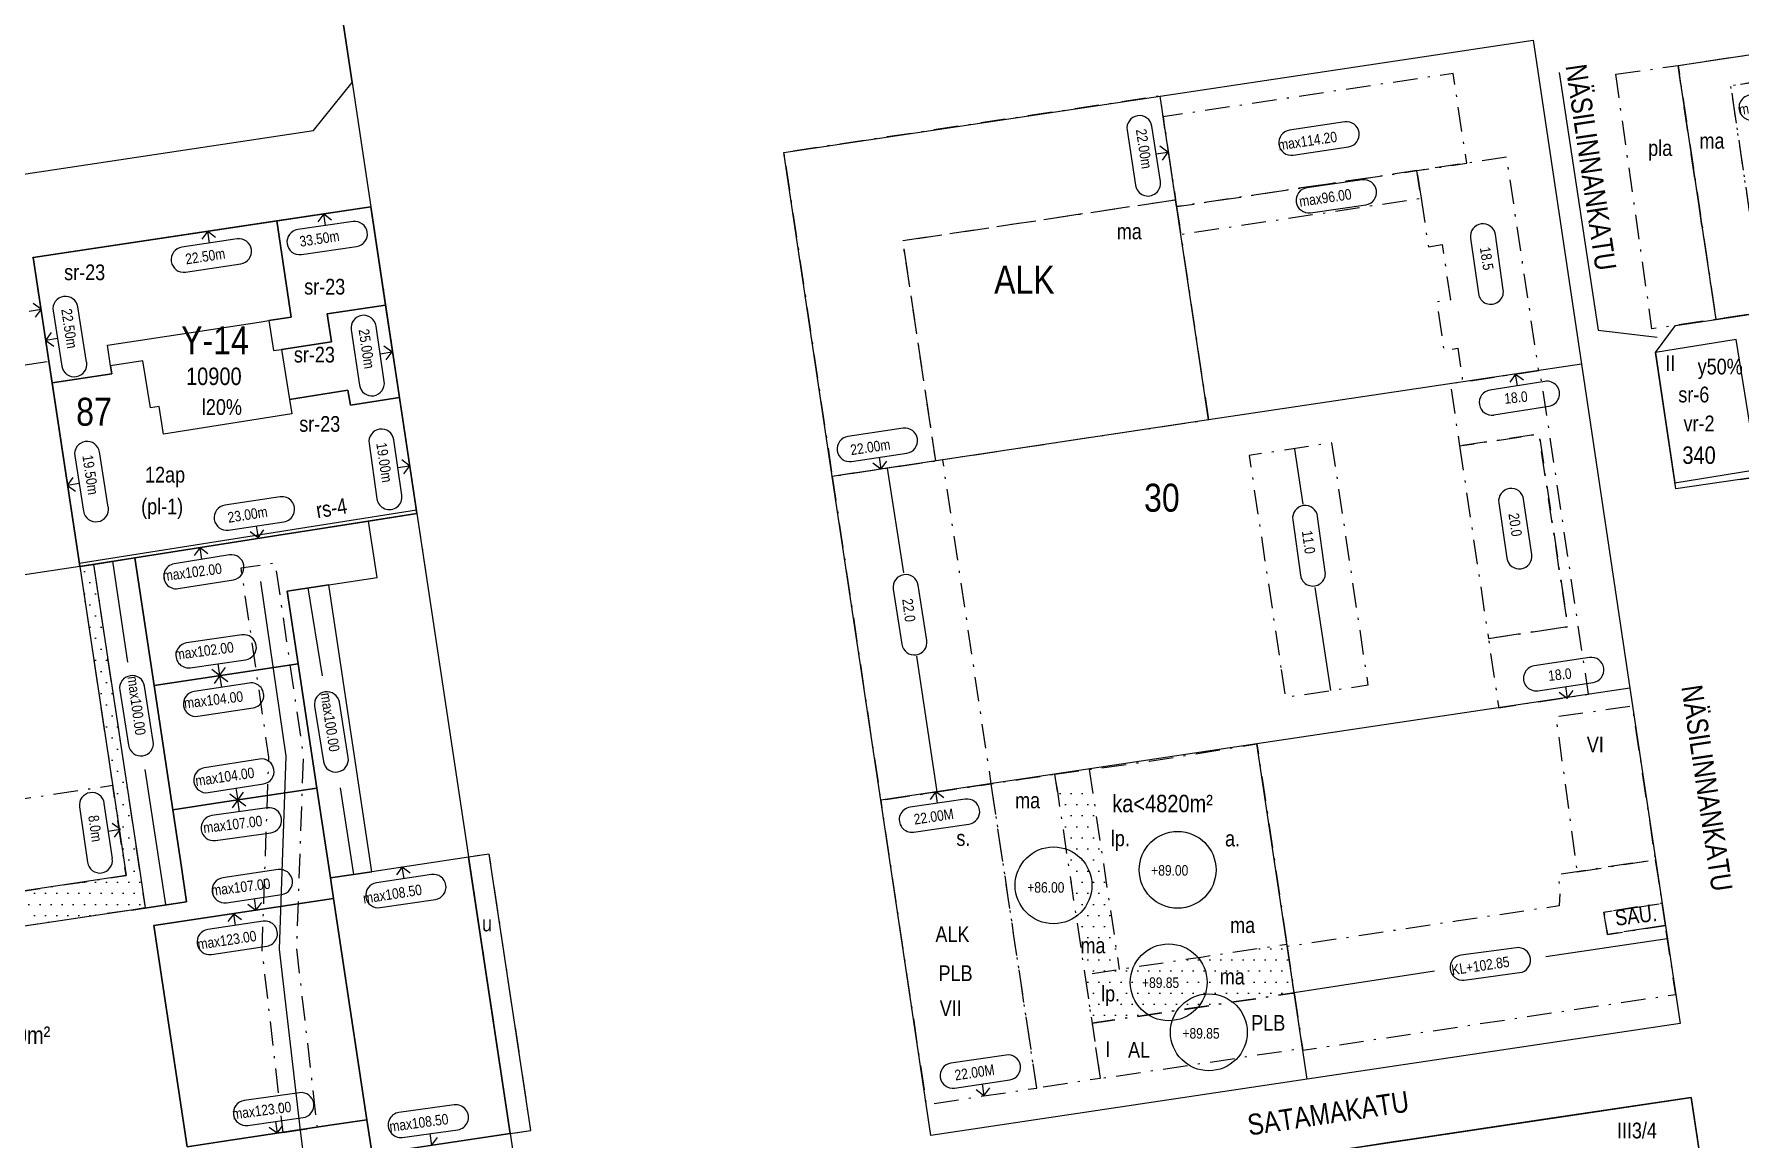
# Model space of a CAD drawing. Header units: metres. Extents: x 24485995 to 24488038, y 6819999 to 6822001.
# Drawn here: x 24486741.4 to 24486985.6, y 6820655.4 to 6820813.5 of the extents above; entities that cross this region are included whole.
import ezdxf

# ---------------------------------------------------------------- set-up
doc = ezdxf.new("R2010")
doc.units = ezdxf.units.M
for name, pattern in [('k10020', [0]), ('k10040', [10.3, 3.5, -1.5, 0.3, -1.5, 3.5]), ('K10271', [0]), ('k10630.1', [0]), ('Osoitus_AK', [0])]:
    doc.linetypes.add(name, pattern=pattern)
for name, color, linetype, lineweight in [('AK_AsemakaavaTeksti_Kadun_puistonnimi', 7, 'Continuous', 0), ('AK_AsemakaavaTeksti_Korttelinumero', 7, 'Continuous', 0), ('AK_AsemakaavaViiva_Kaupunginosan_raja', 7, 'Continuous', 0), ('AK_JohdoillevarattuViiva', 7, 'Continuous', 0), ('AK_Kaavamerkinta_Kayttotarkoitusalue', 7, 'Continuous', 0), ('AK_KayttotarkoitusViiva', 7, 'Continuous', 0), ('AK_LiikennointiTeksti_Autopaikkamerkinta', 7, 'Continuous', 0), ('AK_LiikennointiViiva_Ajoneuvoliittymakielto', 7, 'Continuous', 0), ('AK_MuuAsemakaavaSymboli_Maarayksen_ympyrasymb', 7, 'Continuous', 0), ('AK_MuuAsemakaavaTeksti_Alueenosan_kayttotarkoitus', 7, 'Continuous', 0), ('AK_MuuAsemakaavaTeksti_Erityismaarays', 7, 'Continuous', 0), ('AK_MuuAsemakaavaViiva_alueenosan_raja', 7, 'Continuous', 0), ('AK_MuuAsemakaavaViiva_Merkinnan_alleviivaus', 7, 'Continuous', 0), ('AK_MuuAsemakaavaViiva_Merkinnan_Kohdistusnuoli', 7, 'Continuous', 0), ('AK_Poistettava_merkintä', 7, 'Continuous', 0), ('AK_RakennusalaTeksti_Kerrosala_tai_luku', 7, 'Continuous', 0), ('AK_RakennusalaTeksti_Rakennusoikeus', 7, 'Continuous', 0), ('AK_RakennusalaViiva_Rakennusalan_raja__I_', 7, 'Continuous', 0), ('AK_RakentaminenTeksti_Korkeusmerkinta', 7, 'Continuous', 0), ('AK_RakentaminenTeksti_Korkeusmerkinta_ja_soikio', 7, 'Continuous', 0), ('AK_RakentaminenTeksti_Korkeusmerkinta_ja_soikio_ja_nuoli', 7, 'Continuous', 0), ('AK_RakentaminenTeksti_Rakentamismaarays', 7, 'Continuous', 0), ('AK_Tontti_Sitova', 7, 'Continuous', 0), ('AK_YmparistoAlue_Istutettava_alue', 7, 'Continuous', 0)]:
    doc.layers.add(name, color=color, linetype=linetype, lineweight=lineweight)
doc.styles.add('ArialNarrow', font='ARIALN.TTF')

# ---------------------------------------------------------------- blocks, each defined once
blk = doc.blocks.new('AKP43')
at = {"layer": 'AK_RakentaminenTeksti_Korkeusmerkinta_ja_soikio', "color": 7, "linetype": 'Continuous', "lineweight": 13}
for p, q in [((4, 1.8), (-4, 1.8)), ((-4, -1.8), (4, -1.8))]:
    blk.add_line(p, q, dxfattribs=at)
for centre, start, end in [((-4, 0), 90, 270), ((4, 0), 270, 90)]:
    blk.add_arc(centre, 1.8, start, end, dxfattribs=at)
blk = doc.blocks.new('YMPYR2')
at = {"layer": 'AK_MuuAsemakaavaSymboli_Maarayksen_ympyrasymb', "color": 7, "linetype": 'Continuous', "lineweight": 13}
blk.add_circle((0, 0), 5.5, dxfattribs=at)

msp = doc.modelspace()

# ---------------------------------------------------------------- hatches: boundary and pattern name
at = {"layer": 'AK_YmparistoAlue_Istutettava_alue', "linetype": 'Continuous', "lineweight": 0}
h = msp.add_hatch(dxfattribs=at)
h.set_pattern_fill('DOTS', style=0)
h.paths.add_polyline_path([(24486749.87, 6820737.64), (24486747.89, 6820737.33), (24486752.6, 6820705.98), (24486754.54, 6820693.12), (24486735.02, 6820690.19), (24486735.76, 6820685.25), (24486755.29, 6820688.18), (24486757.26, 6820688.48), (24486756.52, 6820693.42)], flags=0)
h = msp.add_hatch(dxfattribs=at)
h.set_pattern_fill('DOTS', style=0)
h.paths.add_polyline_path([(24486887.87, 6820705.13), (24486891.8, 6820678.91), (24486896.74, 6820679.65), (24486892.81, 6820705.87)], flags=0)
h = msp.add_hatch(dxfattribs=at)
h.set_pattern_fill('DOTS', style=0)
h.paths.add_polyline_path([(24486920.75, 6820683.25), (24486896.74, 6820679.65), (24486891.8, 6820678.91), (24486892.83, 6820671.99), (24486921.78, 6820676.32), (24486920.79, 6820682.95)], flags=0)

# ---------------------------------------------------------------- linework, layer by layer
at = {"layer": 'AK_AsemakaavaViiva_Kaupunginosan_raja', "linetype": 'k10020', "lineweight": 9, "flags": 128}
for points in [[(24486779.13, 6820858.17), (24486786.88, 6820806.61)], [(24486786.88, 6820806.61), (24486789.56, 6820788.81)], [(24486789.56, 6820788.81), (24486796.16, 6820744.93)], [(24486796.16, 6820744.93), (24486809.51, 6820656.19)], [(24486809.51, 6820656.19), (24486813.94, 6820626.66), (24486820.42, 6820583.44), (24486821.8, 6820574.18)]]:
    msp.add_lwpolyline(points, dxfattribs=at)
at = {"layer": 'AK_JohdoillevarattuViiva', "linetype": 'Continuous', "lineweight": 5, "flags": 128}
for points in [[(24486773.77, 6820735.19), (24486777.42, 6820710.21), (24486776.46, 6820682.56), (24486779.45, 6820656.64)], [(24486779.45, 6820656.64), (24486780.06, 6820651.76)]]:
    msp.add_lwpolyline(points, dxfattribs=at)
at = {"layer": 'AK_KayttotarkoitusViiva', "linetype": 'Continuous', "lineweight": 20, "flags": 128}
for points in [[(24486668.82, 6820784.8), (24486691.07, 6820788.15), (24486691.36, 6820786.17), (24486781.35, 6820799.71), (24486786.88, 6820806.61), (24486779.13, 6820858.17), (24486773.83, 6820893.34)], [(24486982.18, 6820772.7), (24486976.74, 6820809.03), (24486996.64, 6820812.01), (24487026.34, 6820816.46)], [(24486902.58, 6820804.65), (24486955.98, 6820812.64), (24486962.92, 6820766.29)], [(24486848.7, 6820796.58), (24486902.58, 6820804.65)], [(24486909.51, 6820758.3), (24486902.58, 6820804.65)], [(24486855.64, 6820750.23), (24486848.7, 6820796.58)], [(24486741.24, 6820781.54), (24486789.56, 6820788.81), (24486796.01, 6820745.92), (24486796.16, 6820744.93)], [(24486747.89, 6820737.33), (24486747.74, 6820738.32), (24486741.24, 6820781.54)], [(24486985.61, 6820749.8), (24487035.21, 6820757.23), (24487031.78, 6820780.13), (24487003.57, 6820775.91), (24486982.18, 6820772.7)], [(24486985.61, 6820749.8), (24486976.44, 6820748.43), (24486973.51, 6820767.98), (24486976.36, 6820771.83), (24486982.18, 6820772.7)], [(24486962.92, 6820766.29), (24486909.51, 6820758.3)], [(24486962.92, 6820766.29), (24486969.86, 6820719.94)], [(24486909.51, 6820758.3), (24486855.64, 6820750.23)], [(24486862.57, 6820703.88), (24486855.64, 6820750.23)], [(24486796.16, 6820744.93), (24486809.51, 6820656.19), (24486715.96, 6820642.12), (24486709.31, 6820686.32)], [(24486796.16, 6820744.93), (24486747.89, 6820737.33)], [(24486747.89, 6820737.33), (24486702.66, 6820730.52)], [(24486747.89, 6820737.33), (24486754.54, 6820693.12), (24486709.31, 6820686.32)], [(24486969.86, 6820719.94), (24486916.45, 6820711.94)], [(24486969.86, 6820719.94), (24486977.04, 6820671.95), (24486923.64, 6820663.96)], [(24486916.45, 6820711.94), (24486862.57, 6820703.88)], [(24486923.64, 6820663.96), (24486916.45, 6820711.94)], [(24486869.76, 6820655.89), (24486862.57, 6820703.88)], [(24486923.64, 6820663.96), (24486869.76, 6820655.89)], [(24486925.69, 6820648.58), (24486924.98, 6820653.35), (24486978.62, 6820661.37), (24486985.58, 6820614.79)]]:
    msp.add_lwpolyline(points, dxfattribs=at)
at = {"layer": 'AK_LiikennointiViiva_Ajoneuvoliittymakielto', "linetype": 'k10630.1', "lineweight": 5, "flags": 128}
for points in [[(24486789.56, 6820788.81), (24486796.01, 6820745.92)], [(24486796.16, 6820744.93), (24486809.51, 6820656.19)], [(24486809.51, 6820656.19), (24486780.06, 6820651.76)]]:
    msp.add_lwpolyline(points, dxfattribs=at)
at = {"layer": 'AK_MuuAsemakaavaViiva_alueenosan_raja', "linetype": 'k10040', "lineweight": 5, "flags": 128}
for points in [[(24486982.18, 6820772.7), (24486979.46, 6820790.87), (24486976.74, 6820809.03), (24486996.52, 6820811.99), (24486996.82, 6820810.01), (24486997.11, 6820808.04), (24486984.26, 6820806.11), (24486989.1, 6820773.74), (24486982.18, 6820772.7)], [(24486904.8, 6820789.82), (24486904.94, 6820788.83), (24486939.36, 6820793.98), (24486941.34, 6820794.28), (24486946.48, 6820795.05), (24486946.11, 6820797.52), (24486944.93, 6820805.39), (24486944.56, 6820807.9), (24486903.02, 6820801.68), (24486904.8, 6820789.82)], [(24486967.83, 6820807.77), (24486976.74, 6820809.03), (24486979.46, 6820790.87), (24486982.18, 6820772.7), (24486976.36, 6820771.83), (24486973.01, 6820771.33), (24486970.42, 6820789.55), (24486967.83, 6820807.77)], [(24487001.96, 6820775.67), (24486998.59, 6820798.15), (24486997.11, 6820808.04), (24486984.26, 6820806.11), (24486985.14, 6820800.18), (24486989.1, 6820773.74)], [(24486870.47, 6820752.45), (24486865.75, 6820783.97), (24486904.8, 6820789.82), (24486903.02, 6820801.68), (24486902.58, 6820804.65), (24486863.53, 6820798.81), (24486848.7, 6820796.58), (24486855.64, 6820750.23), (24486870.47, 6820752.45)], [(24486939.95, 6820790.02), (24486940.99, 6820783.1), (24486942.97, 6820783.4), (24486944.15, 6820775.48), (24486942.17, 6820775.19), (24486943.21, 6820768.27), (24486945.19, 6820768.56), (24486945.91, 6820763.74), (24486956.79, 6820765.37), (24486952.22, 6820795.9), (24486946.48, 6820795.05), (24486941.34, 6820794.28), (24486939.36, 6820793.98), (24486939.95, 6820790.02)], [(24486939.36, 6820793.98), (24486904.94, 6820788.83), (24486905.54, 6820784.87), (24486939.95, 6820790.02), (24486939.36, 6820793.98)], [(24486789.56, 6820788.81), (24486791.68, 6820774.75)], [(24486865.75, 6820783.97), (24486885.27, 6820786.89), (24486904.8, 6820789.82), (24486906.04, 6820781.47), (24486909.51, 6820758.3), (24486882.58, 6820754.26), (24486870.47, 6820752.45), (24486868.11, 6820768.21), (24486865.75, 6820783.97)], [(24486904.94, 6820788.83), (24486904.8, 6820789.82)], [(24486718.75, 6820778.16), (24486719.87, 6820770.74), (24486720.98, 6820763.32), (24486743.47, 6820766.71), (24486741.24, 6820781.54), (24486718.75, 6820778.16)], [(24486791.68, 6820774.75), (24486793.66, 6820761.54)], [(24486956.79, 6820765.37), (24486945.91, 6820763.74), (24486944.13, 6820763.48), (24486945.46, 6820754.58), (24486956.83, 6820756.28), (24486960.96, 6820728.72), (24486949.59, 6820727.02), (24486951.07, 6820717.13), (24486963.92, 6820719.05), (24486962.44, 6820728.94), (24486958.32, 6820756.5), (24486956.98, 6820765.4), (24486956.79, 6820765.37)], [(24486945.46, 6820754.58), (24486949.59, 6820727.02), (24486960.96, 6820728.72), (24486956.83, 6820756.28), (24486945.46, 6820754.58)], [(24486919.92, 6820722.58), (24486920.51, 6820718.62), (24486932.38, 6820720.4), (24486931.78, 6820724.35), (24486927.19, 6820755.01), (24486915.33, 6820753.23), (24486919.92, 6820722.58)], [(24486855.64, 6820750.23), (24486862.57, 6820703.88), (24486878.4, 6820706.25), (24486871.46, 6820752.6), (24486870.47, 6820752.45), (24486855.64, 6820750.23)], [(24486871.46, 6820752.6), (24486870.47, 6820752.45)], [(24486796.01, 6820745.92), (24486796.16, 6820744.93)], [(24486796.16, 6820744.93), (24486797.39, 6820736.79)], [(24486747.89, 6820737.33), (24486747.74, 6820738.32)], [(24486749.86, 6820737.64), (24486747.89, 6820737.33)], [(24486747.89, 6820737.33), (24486752.61, 6820705.98)], [(24486749.86, 6820737.64), (24486756.52, 6820693.42), (24486757.26, 6820688.48), (24486755.28, 6820688.18)], [(24486776.97, 6820656.35), (24486781.92, 6820657.1), (24486781.86, 6820657.63), (24486778.97, 6820682.65), (24486779.93, 6820710.34), (24486775.91, 6820737.81), (24486770.97, 6820737.09), (24486774.92, 6820710.07), (24486773.96, 6820682.45), (24486776.97, 6820656.35)], [(24486962.27, 6820693.66), (24486973.53, 6820695.37), (24486970.22, 6820717.37), (24486959.26, 6820715.79), (24486962.27, 6820693.66)], [(24486887.5, 6820707.61), (24486901.07, 6820709.48), (24486916.45, 6820711.94), (24486920.04, 6820687.95), (24486920.75, 6820683.24)], [(24486884.92, 6820662.71), (24486881.66, 6820684.48), (24486878.4, 6820706.25), (24486882.95, 6820706.93), (24486887.5, 6820707.61), (24486887.87, 6820705.14), (24486891.79, 6820678.91), (24486892.83, 6820671.99), (24486894.01, 6820664.08), (24486884.92, 6820662.71)], [(24486887.87, 6820705.14), (24486887.5, 6820707.61)], [(24486892.44, 6820708.29), (24486896.73, 6820679.65)], [(24486732.05, 6820689.74), (24486735.02, 6820690.19), (24486754.54, 6820693.12), (24486752.61, 6820705.98), (24486735.74, 6820703.44), (24486730.12, 6820702.6), (24486732.05, 6820689.74)], [(24486878.4, 6820706.25), (24486862.57, 6820703.88), (24486869.09, 6820660.34), (24486884.92, 6820662.71), (24486878.4, 6820706.25)], [(24486803.56, 6820695.75), (24486809.51, 6820656.19), (24486812.48, 6820656.64), (24486806.53, 6820696.19), (24486803.56, 6820695.75)], [(24486921.79, 6820676.32), (24486922.97, 6820668.41), (24486923.01, 6820668.11), (24486976.42, 6820676.11), (24486976.39, 6820676.31), (24486975.38, 6820683.03), (24486974.94, 6820685.96), (24486966.62, 6820684.69), (24486966.13, 6820687.88), (24486974.47, 6820689.15), (24486974.2, 6820690.94), (24486973.93, 6820692.72), (24486973.53, 6820695.37), (24486962.27, 6820693.66), (24486959.52, 6820693.24), (24486959.84, 6820691.12), (24486959.73, 6820688.84), (24486959.73, 6820688.78), (24486944.97, 6820686.57), (24486920.79, 6820682.95), (24486921.79, 6820676.32)], [(24486755.28, 6820688.18), (24486735.76, 6820685.24), (24486735.02, 6820690.19)], [(24486974.94, 6820685.96), (24486974.47, 6820689.15), (24486966.13, 6820687.88), (24486966.62, 6820684.69), (24486974.94, 6820685.96)], [(24486974.94, 6820685.96), (24486966.62, 6820684.69), (24486966.13, 6820687.88), (24486974.47, 6820689.15)], [(24486974.94, 6820685.96), (24486974.47, 6820689.15)], [(24486891.79, 6820678.91), (24486892.83, 6820671.99), (24486907.31, 6820674.15), (24486921.79, 6820676.32), (24486920.75, 6820683.24), (24486908.74, 6820681.45), (24486891.79, 6820678.91)], [(24486922.97, 6820668.41), (24486921.79, 6820676.32), (24486892.83, 6820671.99), (24486894.01, 6820664.08), (24486916.05, 6820667.37), (24486922.97, 6820668.41)], [(24486938.62, 6820655.39), (24486957.62, 6820658.23), (24486978.62, 6820661.37), (24486980.3, 6820650.12), (24486969.37, 6820648.43), (24486968.31, 6820647.66), (24486966.6, 6820645.42), (24486960.2, 6820644.46), (24486950.56, 6820643.02), (24486940.99, 6820641.59), (24486939.95, 6820647.66), (24486938.62, 6820655.39)]]:
    msp.add_lwpolyline(points, dxfattribs=at)
at = {"layer": 'AK_MuuAsemakaavaViiva_Merkinnan_alleviivaus', "linetype": 'Continuous', "lineweight": 5, "flags": 128}
msp.add_lwpolyline([(24486747.81, 6820737.82), (24486796.09, 6820745.43)], dxfattribs=at)
at = {"layer": 'AK_MuuAsemakaavaViiva_Merkinnan_Kohdistusnuoli', "linetype": 'Osoitus_AK', "lineweight": 5, "flags": 128}
for points in [[(24486959.73, 6820808.02), (24486965.31, 6820771.15), (24486973.77, 6820770.13)], [(24486923.07, 6820746.24), (24486921.85, 6820754.14)], [(24486865.91, 6820736.43), (24486863.57, 6820751.39)], [(24486754.8, 6820723.66), (24486752.65, 6820738.08)], [(24486782.64, 6820721.67), (24486780.58, 6820734.26)], [(24486924.73, 6820734.35), (24486926.97, 6820719.57)], [(24486867.69, 6820724.51), (24486870.61, 6820705.1)], [(24486757.23, 6820708.3), (24486760.18, 6820688.97)], [(24486785.2, 6820705.67), (24486787.1, 6820693.27)], [(24486957.82, 6820681.53), (24486975.16, 6820684.1)], [(24486941.89, 6820679.41), (24486921.79, 6820676.32)]]:
    msp.add_lwpolyline(points, dxfattribs=at)
at = {"layer": 'AK_Poistettava_merkintä', "linetype": 'k10040', "lineweight": 0, "flags": 128}
msp.add_lwpolyline([(24486920.79, 6820682.95), (24486920.75, 6820683.24)], dxfattribs=at)
at = {"layer": 'AK_RakennusalaViiva_Rakennusalan_raja__I_', "linetype": 'K10271', "lineweight": 9, "flags": 128}
for points in [[(24486789.56, 6820788.81), (24486776.09, 6820786.78), (24486778.18, 6820773.01), (24486774.96, 6820772.52), (24486775.61, 6820768.23), (24486776.77, 6820768.4), (24486783.93, 6820769.48), (24486783.33, 6820773.49), (24486791.68, 6820774.75), (24486789.56, 6820788.81)], [(24486741.24, 6820781.54), (24486743.47, 6820766.71), (24486743.94, 6820763.6), (24486752.48, 6820764.89), (24486752.31, 6820766.05), (24486751.86, 6820769.02), (24486773.56, 6820772.31), (24486774.96, 6820772.52), (24486778.18, 6820773.01), (24486776.09, 6820786.78), (24486741.24, 6820781.54)], [(24486777.91, 6820761.23), (24486786.3, 6820762.56), (24486786.64, 6820760.43), (24486793.66, 6820761.54), (24486791.68, 6820774.75), (24486783.33, 6820773.49), (24486783.93, 6820769.48), (24486776.77, 6820768.4), (24486777.91, 6820761.23)], [(24486976.3, 6820749.31), (24486990.97, 6820751.69), (24486990.48, 6820754.92), (24486987.54, 6820754.46), (24486985.08, 6820769.84), (24486973.51, 6820767.98), (24486976.3, 6820749.31)], [(24486796.16, 6820744.93), (24486796.01, 6820745.92), (24486793.66, 6820761.54), (24486786.64, 6820760.43), (24486786.3, 6820762.56), (24486777.91, 6820761.23), (24486778.24, 6820759.16), (24486759.88, 6820756.27), (24486759.25, 6820760.24), (24486758, 6820760.04), (24486756.94, 6820766.78), (24486752.31, 6820766.05), (24486752.48, 6820764.89), (24486743.94, 6820763.6), (24486747.74, 6820738.32), (24486747.89, 6820737.33), (24486749.86, 6820737.64), (24486755.79, 6820738.57), (24486776.41, 6820741.82), (24486789.25, 6820743.84), (24486796.16, 6820744.93)], [(24486758.54, 6820720.32), (24486765.83, 6820721.42), (24486779.17, 6820723.43), (24486777.61, 6820733.81), (24486783.54, 6820734.7), (24486790.47, 6820735.74), (24486789.25, 6820743.84), (24486776.41, 6820741.82), (24486755.79, 6820738.57), (24486758.54, 6820720.32)], [(24486755.79, 6820738.57), (24486749.86, 6820737.64), (24486756.52, 6820693.42), (24486757.26, 6820688.48), (24486755.28, 6820688.18), (24486763.19, 6820689.37), (24486762.45, 6820694.31), (24486761.21, 6820702.52), (24486758.54, 6820720.32), (24486755.79, 6820738.57)], [(24486783.79, 6820692.77), (24486789.72, 6820693.66), (24486783.54, 6820734.7), (24486777.61, 6820733.81), (24486779.17, 6820723.43), (24486781.85, 6820705.63), (24486783.79, 6820692.77)], [(24486781.85, 6820705.63), (24486779.17, 6820723.43), (24486765.83, 6820721.42), (24486758.54, 6820720.32), (24486761.21, 6820702.52), (24486768.64, 6820703.64), (24486781.85, 6820705.63)], [(24486784.79, 6820652.47), (24486789.74, 6820653.22), (24486788.99, 6820658.16), (24486784.05, 6820657.42), (24486768.23, 6820655.04), (24486763.28, 6820654.29), (24486758.52, 6820685.94), (24486784.23, 6820689.81), (24486783.83, 6820692.47), (24486783.79, 6820692.77), (24486781.85, 6820705.63), (24486768.64, 6820703.64), (24486761.21, 6820702.52), (24486762.45, 6820694.31), (24486763.19, 6820689.37), (24486755.28, 6820688.18), (24486735.76, 6820685.24), (24486735.02, 6820690.19), (24486732.05, 6820689.74), (24486719.2, 6820687.81), (24486719.65, 6820684.84), (24486716.68, 6820684.39), (24486716.98, 6820682.42), (24486722.14, 6820648.1), (24486722.88, 6820643.16), (24486763.17, 6820649.22), (24486768.97, 6820650.09), (24486784.79, 6820652.47)], [(24486809.51, 6820656.19), (24486803.56, 6820695.75), (24486789.72, 6820693.66), (24486783.79, 6820692.77), (24486783.83, 6820692.47), (24486784.23, 6820689.81), (24486788.99, 6820658.16), (24486789.74, 6820653.22), (24486809.51, 6820656.19)], [(24486803.56, 6820695.75), (24486809.51, 6820656.19), (24486812.48, 6820656.64), (24486806.53, 6820696.19), (24486803.56, 6820695.75)], [(24486788.99, 6820658.16), (24486784.23, 6820689.81), (24486758.52, 6820685.94), (24486763.28, 6820654.29), (24486768.23, 6820655.04), (24486784.05, 6820657.42), (24486788.99, 6820658.16)], [(24486924.98, 6820653.35), (24486925.33, 6820650.97), (24486925.69, 6820648.58), (24486926.37, 6820644.05), (24486927.05, 6820639.51), (24486927.47, 6820636.68), (24486928.05, 6820632.7), (24486933.93, 6820633.59), (24486939.81, 6820634.47), (24486939.3, 6820637.87), (24486938.8, 6820641.26), (24486939.89, 6820641.43), (24486940.99, 6820641.59), (24486947.33, 6820642.54), (24486953.79, 6820643.5), (24486966.6, 6820645.42), (24486967.12, 6820641.85), (24486969.02, 6820629.04), (24486971.44, 6820612.67), (24486978.66, 6820613.75), (24486985.58, 6820614.79), (24486984.63, 6820621.17), (24486983.78, 6820626.85), (24486983.14, 6820631.15), (24486982.19, 6820637.49), (24486981.34, 6820643.17), (24486980.3, 6820650.12), (24486979.46, 6820655.74), (24486978.62, 6820661.37), (24486958.62, 6820658.38), (24486938.62, 6820655.39), (24486937.28, 6820655.19), (24486935.94, 6820654.99), (24486930.46, 6820654.17), (24486924.98, 6820653.35)]]:
    msp.add_lwpolyline(points, dxfattribs=at)
at = {"layer": 'AK_RakentaminenTeksti_Korkeusmerkinta_ja_soikio_ja_nuoli', "linetype": 'Continuous', "lineweight": 5, "flags": 128}
for points in [[(24486902.62, 6820792.43), (24486901.41, 6820800.33)], [(24486897.85, 6820799.78), (24486899.06, 6820791.88)], [(24486902.01, 6820796.38), (24486903.69, 6820796.64)], [(24486903.69, 6820796.64), (24486902.55, 6820797.47)], [(24486903.69, 6820796.64), (24486902.86, 6820795.5)], [(24486787.03, 6820786.68), (24486779.11, 6820785.55)], [(24486782.83, 6820787.8), (24486781.98, 6820786.66)], [(24486782.83, 6820787.8), (24486783.96, 6820786.95)], [(24486783.07, 6820786.11), (24486782.83, 6820787.8)], [(24486770.42, 6820784.21), (24486762.51, 6820783.02)], [(24486766.21, 6820785.3), (24486765.37, 6820784.16)], [(24486766.21, 6820785.3), (24486767.35, 6820784.46)], [(24486766.47, 6820783.62), (24486766.21, 6820785.3)], [(24486779.62, 6820781.98), (24486787.54, 6820783.12)], [(24486763.05, 6820779.46), (24486770.96, 6820780.65)], [(24486744.07, 6820773.9), (24486745.33, 6820766)], [(24486748.88, 6820766.57), (24486747.62, 6820774.47)], [(24486786.75, 6820771.21), (24486787.93, 6820763.3)], [(24486791.49, 6820763.83), (24486790.31, 6820771.74)], [(24486743.02, 6820769.68), (24486743.85, 6820770.83)], [(24486744.7, 6820769.95), (24486743.02, 6820769.68)], [(24486743.02, 6820769.68), (24486744.17, 6820768.85)], [(24486792.58, 6820768.04), (24486791.45, 6820768.88)], [(24486790.9, 6820767.79), (24486792.58, 6820768.04)], [(24486792.58, 6820768.04), (24486791.74, 6820766.9)], [(24486957.69, 6820763.83), (24486949.79, 6820762.57)], [(24486953.47, 6820764.88), (24486952.64, 6820763.73)], [(24486953.47, 6820764.88), (24486954.62, 6820764.05)], [(24486953.74, 6820763.2), (24486953.47, 6820764.88)], [(24486950.35, 6820759.02), (24486958.25, 6820760.27)], [(24486865.78, 6820757.11), (24486857.87, 6820755.93)], [(24486789.31, 6820754.94), (24486790.45, 6820747.02)], [(24486794.01, 6820747.54), (24486792.87, 6820755.46)], [(24486747.17, 6820753.15), (24486748.43, 6820745.25)], [(24486751.98, 6820745.81), (24486750.73, 6820753.72)], [(24486793.44, 6820751.5), (24486795.12, 6820751.74)], [(24486795.12, 6820751.74), (24486793.99, 6820752.59)], [(24486795.12, 6820751.74), (24486794.27, 6820750.61)], [(24486858.4, 6820752.37), (24486866.31, 6820753.55)], [(24486862.61, 6820751.28), (24486861.47, 6820752.12)], [(24486862.36, 6820752.96), (24486862.61, 6820751.28)], [(24486862.61, 6820751.28), (24486863.45, 6820752.41)], [(24486746.12, 6820748.93), (24486746.95, 6820750.08)], [(24486747.8, 6820749.2), (24486746.12, 6820748.93)], [(24486746.12, 6820748.93), (24486747.27, 6820748.1)], [(24486776.58, 6820747.3), (24486768.67, 6820746.1)], [(24486769.21, 6820742.54), (24486777.12, 6820743.74)], [(24486773.42, 6820741.46), (24486772.28, 6820742.3)], [(24486773.16, 6820743.14), (24486773.42, 6820741.46)], [(24486773.42, 6820741.46), (24486774.26, 6820742.6)], [(24486765.11, 6820740.04), (24486764.28, 6820738.89)], [(24486765.11, 6820740.04), (24486766.25, 6820739.21)], [(24486765.38, 6820738.36), (24486765.11, 6820740.04)], [(24486769.33, 6820738.99), (24486761.43, 6820737.73)], [(24486762, 6820734.17), (24486769.9, 6820735.44)], [(24486771.12, 6820727.55), (24486763.2, 6820726.41)], [(24486763.72, 6820722.85), (24486771.63, 6820723.99)], [(24486767.92, 6820721.73), (24486766.79, 6820722.58)], [(24486767.67, 6820723.42), (24486767.92, 6820721.73)], [(24486767.92, 6820721.73), (24486768.76, 6820722.87)], [(24486964.05, 6820724.31), (24486956.14, 6820723.12)], [(24486772.17, 6820720.66), (24486764.26, 6820719.46)], [(24486767.96, 6820721.74), (24486767.12, 6820720.6)], [(24486767.96, 6820721.74), (24486769.1, 6820720.9)], [(24486768.22, 6820720.06), (24486767.96, 6820721.74)], [(24486956.67, 6820719.56), (24486964.58, 6820720.75)], [(24486960.63, 6820720.15), (24486960.88, 6820718.47)], [(24486960.88, 6820718.47), (24486961.72, 6820719.61)], [(24486960.88, 6820718.47), (24486959.74, 6820719.31)], [(24486764.8, 6820715.9), (24486772.71, 6820717.1)], [(24486773.64, 6820709.78), (24486765.74, 6820708.54)], [(24486766.3, 6820704.98), (24486774.2, 6820706.22)], [(24486770.25, 6820705.6), (24486770.51, 6820703.92)], [(24486770.51, 6820703.92), (24486771.34, 6820705.06)], [(24486870.49, 6820705.14), (24486869.64, 6820704.01)], [(24486870.49, 6820705.14), (24486871.62, 6820704.3)], [(24486870.73, 6820703.46), (24486870.49, 6820705.14)], [(24486747.85, 6820702.93), (24486748.99, 6820695.01)], [(24486752.56, 6820695.53), (24486751.41, 6820703.44)], [(24486774.74, 6820702.8), (24486766.82, 6820701.69)], [(24486770.51, 6820703.92), (24486769.37, 6820704.75)], [(24486770.55, 6820703.93), (24486769.7, 6820702.8)], [(24486770.55, 6820703.93), (24486771.68, 6820703.08)], [(24486770.78, 6820702.24), (24486770.55, 6820703.93)], [(24486874.69, 6820704.04), (24486866.77, 6820702.89)], [(24486753.66, 6820699.73), (24486752.53, 6820700.57)], [(24486867.29, 6820699.32), (24486875.21, 6820700.48)], [(24486751.98, 6820699.48), (24486753.66, 6820699.73)], [(24486753.66, 6820699.73), (24486752.82, 6820698.6)], [(24486767.32, 6820698.12), (24486775.25, 6820699.24)], [(24486776.29, 6820693.96), (24486768.37, 6820692.79)], [(24486798.28, 6820693.26), (24486790.36, 6820692.08)], [(24486794.07, 6820694.35), (24486793.23, 6820693.21)], [(24486794.07, 6820694.35), (24486795.21, 6820693.51)], [(24486794.32, 6820692.67), (24486794.07, 6820694.35)], [(24486768.9, 6820689.23), (24486776.81, 6820690.4)], [(24486773.11, 6820688.13), (24486771.97, 6820688.97)], [(24486772.86, 6820689.81), (24486773.11, 6820688.13)], [(24486773.11, 6820688.13), (24486773.95, 6820689.27)], [(24486790.9, 6820688.52), (24486798.81, 6820689.7)], [(24486774.14, 6820686.57), (24486766.22, 6820685.38)], [(24486769.93, 6820687.65), (24486769.09, 6820686.52)], [(24486769.93, 6820687.65), (24486771.06, 6820686.81)], [(24486770.18, 6820685.97), (24486769.93, 6820687.65)], [(24486766.76, 6820681.82), (24486774.67, 6820683.01)], [(24486880.54, 6820667.43), (24486872.62, 6820666.28)], [(24486873.15, 6820662.71), (24486881.06, 6820663.87)], [(24486779.36, 6820662.03), (24486771.44, 6820660.92)], [(24486877.35, 6820661.61), (24486876.22, 6820662.46)], [(24486877.1, 6820663.29), (24486877.35, 6820661.61)], [(24486877.35, 6820661.61), (24486878.19, 6820662.74)], [(24486801.52, 6820660.29), (24486793.6, 6820659.22)], [(24486771.94, 6820657.35), (24486779.86, 6820658.47)], [(24486776.14, 6820656.23), (24486775.01, 6820657.08)], [(24486775.9, 6820657.91), (24486776.14, 6820656.23)], [(24486776.14, 6820656.23), (24486776.99, 6820657.36)], [(24486794.08, 6820655.65), (24486802.01, 6820656.72)], [(24486798.04, 6820656.19), (24486798.27, 6820654.5)], [(24486798.27, 6820654.5), (24486799.13, 6820655.63)]]:
    msp.add_lwpolyline(points, dxfattribs=at)
at = {"layer": 'AK_RakentaminenTeksti_Korkeusmerkinta_ja_soikio_ja_nuoli', "linetype": 'Continuous', "lineweight": 5, "elevation": 0, "flags": 128}
for points in [[(24486740.67, 6820773.88), (24486742.35, 6820774.15)], [(24486742.35, 6820774.15), (24486741.2, 6820774.98)], [(24486742.35, 6820774.15), (24486741.52, 6820773)]]:
    msp.add_lwpolyline(points, dxfattribs=at)
at = {"layer": 'AK_RakentaminenTeksti_Korkeusmerkinta_ja_soikio_ja_nuoli', "linetype": 'Continuous', "lineweight": 5}
for centre, start, end in [((24486987.26, 6820803.01), 98.6969, 278.6969), ((24486779.36, 6820783.76), 98.1587, 278.1587), ((24486787.28, 6820784.9), 278.1587, 98.1587), ((24486770.69, 6820782.43), 278.5518, 98.5518), ((24486762.78, 6820781.24), 98.5518, 278.5518), ((24486745.85, 6820774.19), 9.0714, 189.0714), ((24486788.53, 6820771.48), 8.5174, 188.5174), ((24486747.11, 6820766.29), 189.0714, 9.0714), ((24486789.71, 6820763.56), 188.5174, 8.5174), ((24486957.97, 6820762.05), 279.0121, 99.0121), ((24486950.07, 6820760.79), 99.0121, 279.0121), ((24486791.09, 6820755.2), 8.1873, 188.1873), ((24486866.05, 6820755.33), 278.467, 98.467), ((24486748.95, 6820753.43), 9.0393, 189.0393), ((24486858.14, 6820754.15), 98.467, 278.467), ((24486776.85, 6820745.52), 278.6638, 98.6638), ((24486792.23, 6820747.28), 188.1873, 8.1873), ((24486750.21, 6820745.53), 189.0393, 9.0393), ((24486768.94, 6820744.32), 98.6638, 278.6638), ((24486761.71, 6820735.95), 99.0901, 279.0901), ((24486769.61, 6820737.22), 279.0901, 99.0901), ((24486772.44, 6820718.88), 278.5689, 98.5689), ((24486764.53, 6820717.68), 98.5689, 278.5689), ((24486773.92, 6820708), 278.8947, 98.8947), ((24486766.02, 6820706.76), 98.8947, 278.8947), ((24486749.63, 6820703.19), 8.2343, 188.2343), ((24486775, 6820701.02), 278.0117, 98.0117), ((24486867.03, 6820701.11), 98.2823, 278.2823), ((24486874.95, 6820702.26), 278.2823, 98.2823), ((24486767.07, 6820699.9), 98.0117, 278.0117), ((24486750.77, 6820695.27), 188.2343, 8.2343), ((24486768.64, 6820691.01), 98.4147, 278.4147), ((24486776.55, 6820692.18), 278.4147, 98.4147), ((24486798.54, 6820691.48), 278.5087, 98.5087), ((24486790.63, 6820690.3), 98.5087, 278.5087), ((24486766.49, 6820683.6), 98.5455, 278.5455), ((24486774.4, 6820684.79), 278.5455, 98.5455), ((24486872.89, 6820664.49), 98.3146, 278.3146), ((24486880.8, 6820665.65), 278.3146, 98.3146), ((24486779.61, 6820660.25), 278.0092, 98.0092), ((24486771.69, 6820659.14), 98.0092, 278.0092)]:
    msp.add_arc(centre, 1.8, start, end, dxfattribs=at)
for centre, major_axis, start_param, end_param in [((24486899.63, 6820800.06), (-1.78, -0.27), 3.141593, 6.283185), ((24486900.84, 6820792.15), (-1.78, -0.27), 0, 3.141593), ((24486771.38, 6820725.77), (-0.26, 1.78), 3.141593, 6.283185), ((24486763.46, 6820724.63), (-0.26, 1.78), 0, 3.141593), ((24486964.32, 6820722.53), (-0.27, 1.78), 3.141593, 6.283185), ((24486956.41, 6820721.34), (-0.27, 1.78), 0, 3.141593), ((24486793.84, 6820657.43), (1.78, 0.24), 1.570796, 4.712389), ((24486801.77, 6820658.51), (1.78, 0.24), 4.712389, 7.853982)]:
    msp.add_ellipse(centre, major_axis=major_axis, ratio=1, start_param=start_param, end_param=end_param, dxfattribs=at)
at = {"layer": 'AK_Tontti_Sitova', "linetype": 'Continuous', "lineweight": 9, "flags": 128}
msp.add_lwpolyline([(24486973.51, 6820767.98), (24486976.36, 6820771.83), (24486982.18, 6820772.7), (24487003.57, 6820775.91), (24487031.78, 6820780.13), (24487035.21, 6820757.23), (24486985.61, 6820749.8), (24486976.44, 6820748.43), (24486973.51, 6820767.98)], dxfattribs=at)

# ---------------------------------------------------------------- block references
at = {"layer": 'AK_MuuAsemakaavaSymboli_Maarayksen_ympyrasymb', "color": 7, "lineweight": 5}
for p in [(24486905.09, 6820693.93), (24486887.32, 6820691.71)]:
    msp.add_blockref('YMPYR2', p, dxfattribs=at)
for p, rotation in [((24486903.81, 6820677.83), 345.9637565320735), ((24486909.56, 6820670.68), 270)]:
    msp.add_blockref('YMPYR2', p, dxfattribs=dict(at, rotation=rotation))
at = {"layer": 'AK_RakentaminenTeksti_Korkeusmerkinta_ja_soikio', "color": 7, "lineweight": 5}
for p, rotation in [((24486925.33, 6820798.57), 8.498558879504673), ((24486927.81, 6820790.31), 8.13010235415596), ((24486949.37, 6820780.61), 98.13010235425196), ((24486953.43, 6820742.75), 98.29714496992929), ((24486923.9, 6820740.3), 277.9237087932353), ((24486866.77, 6820730.43), 98.85430818835313), ((24486756.02, 6820715.98), 98.99714342109344), ((24486783.92, 6820713.67), 99.09027692084562), ((24486949.86, 6820680.47), 7.594643368574601)]:
    msp.add_blockref('AKP43', p, dxfattribs=dict(at, rotation=rotation))

# ---------------------------------------------------------------- texts
at = {"layer": 'AK_AsemakaavaTeksti_Kadun_puistonnimi', "linetype": 'Continuous', "lineweight": 5, "style": 'ArialNarrow'}
for s, rotation, p in [('NÄSILINNANKATU', 278.3929, (24486960.62, 6820808.97)), ('NÄSILINNANKATU', 278.5139, (24486977.2, 6820720.13)), ('SATAMAKATU', 8.5142, (24486915.35, 6820655.9))]:
    msp.add_text(s, height=3, rotation=rotation, dxfattribs=at).set_placement(p)
at = {"layer": 'AK_AsemakaavaTeksti_Korttelinumero', "linetype": 'Continuous', "lineweight": 5, "style": 'ArialNarrow'}
for s, p in [('87', (24486747.38, 6820757.48)), ('30', (24486900.29, 6820745.18))]:
    msp.add_text(s, height=4, dxfattribs=at).set_placement(p)
at = {"layer": 'AK_Kaavamerkinta_Kayttotarkoitusalue', "linetype": 'Continuous', "lineweight": 0, "style": 'ArialNarrow'}
for s, p in [('ALK', (24486878.82, 6820776.37)), ('Y-14', (24486762.42, 6820767.7))]:
    msp.add_text(s, height=4, dxfattribs=at).set_placement(p)
at = {"layer": 'AK_LiikennointiTeksti_Autopaikkamerkinta', "linetype": 'Continuous', "lineweight": 0, "style": 'ArialNarrow'}
for s, p in [('12ap', (24486757.24, 6820749.35)), ('(pl-1)', (24486756.68, 6820744.8))]:
    msp.add_text(s, height=2.25, dxfattribs=at).set_placement(p)
at = {"layer": 'AK_MuuAsemakaavaTeksti_Alueenosan_kayttotarkoitus', "linetype": 'Continuous', "lineweight": 0, "style": 'ArialNarrow'}
for s, p in [('pla', (24486972.47, 6820796.09)), ('ma', (24486979.81, 6820797.12)), ('ma', (24486896.38, 6820784.16)), ('ma', (24486881.82, 6820702.74)), ('s.', (24486873.41, 6820697.35)), ('lp.', (24486895.53, 6820697.31)), ('a.', (24486911.88, 6820697.28)), ('u', (24486805.49, 6820685.13)), ('ALK', (24486870.41, 6820683.59)), ('ma', (24486912.61, 6820684.89)), ('ma', (24486891.18, 6820681.98)), ('ma', (24486911.12, 6820677.53)), ('lp.', (24486894.13, 6820675.1)), ('AL', (24486897.99, 6820667.04))]:
    msp.add_text(s, height=2.25, dxfattribs=at).set_placement(p)
msp.add_text('SAU.', height=2.25, rotation=6.8411, dxfattribs=at).set_placement((24486967.86, 6820685.91))
at = {"layer": 'AK_MuuAsemakaavaTeksti_Erityismaarays', "linetype": 'Continuous', "lineweight": 0, "style": 'ArialNarrow'}
for s, p in [('sr-23', (24486745.66, 6820778.31)), ('sr-23', (24486780.03, 6820776.25)), ('sr-23', (24486778.55, 6820766.53)), ('sr-6', (24486976.78, 6820760.82)), ('sr-23', (24486779.32, 6820756.61)), ('PLB', (24486870.86, 6820678.01)), ('PLB', (24486915.63, 6820670.9))]:
    msp.add_text(s, height=2.25, dxfattribs=at).set_placement(p)
msp.add_text('rs-4', height=2.25, rotation=9.408, dxfattribs=at).set_placement((24486781.93, 6820744.23))
at = {"layer": 'AK_RakennusalaTeksti_Kerrosala_tai_luku', "linetype": 'Continuous', "lineweight": 0, "style": 'ArialNarrow'}
for s, p in [('II', (24486974.91, 6820765.3)), ('y50%', (24486979.55, 6820764.82)), ('l20%', (24486765.38, 6820759.03)), ('VI', (24486963.68, 6820710.73)), ('VII', (24486871.03, 6820672.99)), ('I', (24486894.76, 6820667.13)), ('III3/4', (24486967.98, 6820655.5))]:
    msp.add_text(s, height=2.25, dxfattribs=at).set_placement(p)
at = {"layer": 'AK_RakennusalaTeksti_Rakennusoikeus', "linetype": 'Continuous', "lineweight": 0, "style": 'ArialNarrow'}
for s, p in [('10900', (24486763.11, 6820763.3)), ('340', (24486977.36, 6820752.02)), ('ka<4820m²', (24486895.73, 6820702.17)), ('15500m²', (24486732.37, 6820669.02))]:
    msp.add_text(s, height=2.5, dxfattribs=at).set_placement(p)
at = {"layer": 'AK_RakentaminenTeksti_Korkeusmerkinta', "linetype": 'Continuous', "lineweight": 0, "style": 'ArialNarrow'}
for s, rotation, p in [('max111.43', 8.5084, (24486985.57, 6820801.94)), ('22.00m', 278.7237, (24486899.1, 6820799.83)), ('max114.20', 8.4723, (24486919.6, 6820796.87)), ('max96.00', 8.3996, (24486922.61, 6820788.81)), ('33.50m', 8.5485, (24486779.49, 6820783.08)), ('22.50m', 8.5485, (24486763.14, 6820780.56)), ('18.5', 278.9423, (24486948.35, 6820782.94)), ('22.50m', 278.5598, (24486745.24, 6820774.11)), ('25.00m', 278.5598, (24486787.81, 6820771.21)), ('18.0', 5.5918, (24486951.94, 6820760.61)), ('19.00m', 278.5598, (24486790.34, 6820754.94)), ('22.00m', 8.3423, (24486858.36, 6820753.26)), ('19.50m', 278.5598, (24486748.26, 6820753.18)), ('23.00m', 8.9496, (24486769.21, 6820743.58)), ('20.0', 278.3535, (24486952.45, 6820744.86)), ('11.0', 277.9238, (24486922.87, 6820742.37)), ('max102.00', 7.4664, (24486759.88, 6820735.23)), ('22.0', 277.4712, (24486865.65, 6820732.64)), ('max102.00', 7.4664, (24486761.59, 6820723.97)), ('18.0', 6.2296, (24486958.24, 6820720.95)), ('max100.00', 277.8955, (24486754.71, 6820721.54)), ('max104.00', 6.8803, (24486762.91, 6820717.01)), ('max100.00', 278.6285, (24486782.37, 6820719.15)), ('max104.00', 8.3124, (24486764.56, 6820705.9)), ('22.00M', 8.5084, (24486867.44, 6820700.39)), ('8.0m', 278.0729, (24486749.1, 6820701.63)), ('max107.00', 6.9886, (24486765.67, 6820699.18)), ('max107.00', 6.9886, (24486766.82, 6820690.21)), ('max108.50', 8.7376, (24486788.57, 6820689.09)), ('max123.00', 8.5543, (24486764.87, 6820682.5)), ('KL+102.85', 8.4397, (24486944.42, 6820678.85)), ('22.00M', 8.5142, (24486873.29, 6820663.78)), ('max123.00', 7.4278, (24486769.83, 6820658.21)), ('max108.50', 7.5497, (24486792.33, 6820656.44))]:
    msp.add_text(s, height=1.5, rotation=rotation, dxfattribs=at).set_placement(p)
for s, p in [('+89.00', (24486901.31, 6820693.1)), ('+86.00', (24486883.57, 6820690.66)), ('+89.85', (24486900, 6820677.03)), ('+89.85', (24486905.79, 6820669.78))]:
    msp.add_text(s, height=1.5, dxfattribs=at).set_placement(p)
at = {"layer": 'AK_RakentaminenTeksti_Rakentamismaarays', "linetype": 'Continuous', "lineweight": 0, "style": 'ArialNarrow'}
msp.add_text('vr-2', height=2.25, dxfattribs=at).set_placement((24486977.53, 6820756.68))

doc.saveas('drawing.dxf')
